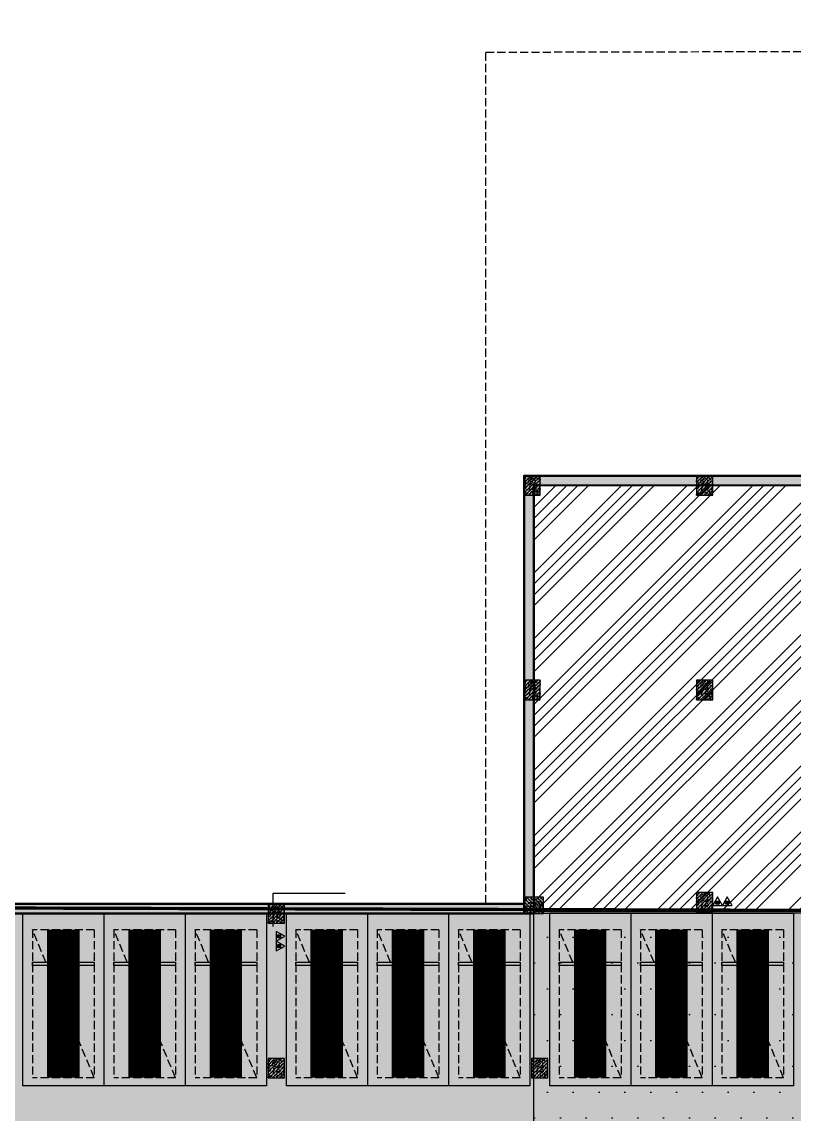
# Model space of a CAD drawing. Extents: x -1338203 to 1886333, y -530034 to 1031844.
# Drawn here: x 691862 to 715612, y 202812 to 236385 of the extents above; entities that cross this region are included whole.
import ezdxf

# ---------------------------------------------------------------- set-up
doc = ezdxf.new("R2010")
doc.units = 0
doc.header["$LTSCALE"] = 1000
doc.header["$MEASUREMENT"] = 0
doc.linetypes.add('A-001-主楼相对位置参照$0$DASH', pattern=[0.35, 0.25, -0.1])
doc.linetypes.add('A-001-平面B2$0$__DASH', pattern=[0.35, 0.25, -0.1])
for name, color, linetype in [('A-001-主楼相对位置参照$0$0G-SITE', 2, 'Continuous'), ('A-001-人防参照B1$0$PUB_HATCH', 8, 'Continuous'), ('A-001-平面参照B1$0$0A-ELEV-PATT', 8, 'Continuous'), ('A-001-平面参照B1$0$AUDIT_D_220531184525-2', 40, 'Continuous'), ('p-a-regular', 5, 'Continuous'), ('S001地下一墙柱$0$0S-CW-HATCH', 251, 'Continuous'), ('S001地下一墙柱$0$0S-CW-HATCH-UP', 251, 'Continuous'), ('S001地下一墙柱$0$S001地下一墙柱$0$0S-CC-LINE', 52, 'Continuous'), ('S001地下一墙柱$0$S001地下一墙柱$0$0S-CW-HATCH', 251, 'Continuous'), ('S001地下一墙柱$0$S001地下一墙柱$0$0S-CW-HATCH-UP', 251, 'Continuous'), ('负一层消火栓$0$0P-DIM-FH', 3, 'Continuous'), ('负一层消火栓$0$0P-EQUIP-FH', 7, 'Continuous')]:
    doc.layers.add(name, color=color, linetype=linetype)
doc.layers.add('p-a-regular-narrow', color=7, linetype='Continuous', true_color=0x9600ff)
doc.layers.add('p-a-wall', color=7, linetype='Continuous', lineweight=50)
doc.layers.add('p-h-walkable', color=7, linetype='Continuous', lineweight=70, true_color=0xf0f0f0)
pattern_1 = [(45, (-9296980.81, -620439.075), (-53.0330086, 53.0330086), []), (50, (-9296980.81, -620439.08), (215.1780548, -18.8256405), [22.5, -247.5]), (355, (-9296980.8, -620439.08), (-41.6254, 225.65764), [18, -198]), (100.4514, (-9296962.88, -620440.64), (173.5528145, 206.8318626), [19.122057, -210.3426336]), (46.1842, (-9296980.8, -620379.08), (320.1723146, -49.655704), [33.75, -371.25]), (96.6356, (-9296954.13, -620383.2), (280.398812, 292.235361), [28.683086, -315.5139]), (351.1842, (-9296980.8, -620379.08), (280.398584, 292.23558), [27, -297]), (21, (-9296950.81, -620394.08), (179.0721156, -120.7856672), [22.5, -247.5]), (326, (-9296950.8, -620394.08), (72.9945996, 217.5450135), [18, -198]), (71.4514, (-9296935.89, -620404.14), (252.0667886, 96.759149), [19.122057, -210.3426336]), (37.5, (-9296980.81, -620439.075), (3.6479566, 99.86815615), [0, -195.6, 0, -201, 0, -198.75]), (7.5, (-9296980.81, -620439.08), (78.9208612, 118.3235136), [0, -114.6, 0, -191.1, 0, -75.75]), (327.5, (-9297047.71, -620439.075), (160.14673085, -6.7664615), [0, -75, 0, -234, 0, -310.5]), (317.5, (-9297077.71, -620439.08), (174.9558508, 30.0314947), [0, -97.5, 0, -155.4, 0, -220.5])]

# ---------------------------------------------------------------- blocks, each defined once
blk = doc.blocks.new('A-001-平面参照B1')
at = {"layer": 'A-001-平面参照B1$0$0A-ELEV-PATT'}
h = blk.add_hatch(dxfattribs=at)
h.set_pattern_fill('DOTS', color=256, scale=500)
h.set_pattern_definition([(0, (-766365.4, -306889.1), (396.875, 793.75), [0, -793.75])])
edge = h.paths.add_edge_path()
edge.add_line((-50226, -116800), (-54206, -116799))
edge.add_line((-54206, -116799), (-54209, -114010))
edge.add_line((-54209, -114010), (-54209, -114010))
edge.add_line((-54209, -114010), (-58760, -114010))
edge.add_line((-58760, -114010), (-58759, -97910))
edge.add_line((-58759, -97910), (-34009, -97860))
edge.add_line((-34009, -97860), (-34009, -116600))
edge.add_line((-34009, -116600), (-42629, -116600))
edge.add_line((-42629, -116600), (-42629, -108960))
edge.add_line((-42629, -108960), (-50229, -111040))
edge.add_line((-50229, -111040), (-50229, -114210))
edge.add_line((-50229, -114210), (-50229, -111040))
at = {"layer": 'A-001-平面参照B1$0$AUDIT_D_220531184525-2'}
for points in [[(-50226, -116750), (-54206, -116749), (-54209, -114010), (-58760, -114010), (-58759, -97910), (-34009, -97860), (-34009, -114210), (-34009, -114210), (-34009, -116600), (-42629, -116600), (-42629, -108960), (-50229, -111040), (-50229, -114210), (-50229, -111040)], [(-50226, -116750), (-54206, -116749), (-54209, -114010), (-58760, -114010), (-58759, -97910), (-34009, -97860), (-34009, -114210), (-34009, -114210), (-34009, -116600), (-38409, -116600), (-38409, -116750), (-42559, -116750), (-42559, -116600), (-42629, -116600), (-42629, -108960), (-50229, -111040), (-50229, -114210), (-50229, -111040)]]:
    blk.add_lwpolyline(points, dxfattribs=at)
blk = doc.blocks.new('A-001-人防参照B1')
at = {"layer": 'A-001-人防参照B1$0$PUB_HATCH'}
h = blk.add_hatch(dxfattribs=at)
h.set_pattern_fill('ANSI34', color=256, scale=150)
h.set_pattern_definition([(45, (-766365.4, -306889.1), (-1010.2788, 1010.2788), []), (45, (-766028.6, -306889.1), (-1010.2788, 1010.2788), []), (45, (-765691.8, -306889.1), (-1010.2788, 1010.2788), []), (45, (-765355.1, -306889.1), (-1010.2788, 1010.2788), [])])
h.paths.add_polyline_path([(-39560, -97860), (-58759, -97860), (-58759, -84753), (-41560, -84753), (-41560, -86453), (-39560, -86453)])
blk.add_lwpolyline([(-39560, -97860), (-58759, -97860), (-58759, -84753), (-41560, -84753), (-41560, -86453), (-39560, -86453)], close=True, dxfattribs=at)
blk = doc.blocks.new('负一层消火栓$0$$TwtSys$00000546')
h = blk.add_hatch()
h.set_pattern_fill('ANSI31', color=256, scale=200, style=0)
h.set_pattern_definition([(45, (-38543.802, -6670.83), (-17.67767, 17.67767), [])])
h.paths.add_polyline_path([(-65, 174), (65, 174), (65, 44), (-65, 44)])
for points in [[(0, 344), (-198, 0), (198, 0)], [(-65, 174), (65, 174), (65, 44), (-65, 44)]]:
    blk.add_lwpolyline(points, close=True)
blk = doc.blocks.new('负一层消火栓')
at = {"layer": '负一层消火栓$0$0P-DIM-FH'}
for p, q in [((-66779, -98310, 800), (-66779, -97287, 800)), ((-66779, -97287, 800), (-64564, -97287, 800))]:
    blk.add_line(p, q, dxfattribs=at)
at = {"layer": '负一层消火栓$0$0P-EQUIP-FH', "xscale": 0.75, "yscale": 0.75, "zscale": 0.75}
for p in [(-53111, -97660), (-52813, -97660)]:
    blk.add_blockref('负一层消火栓$0$$TwtSys$00000546', p, dxfattribs=at)
at = {"layer": '负一层消火栓$0$0P-EQUIP-FH', "xscale": 0.75, "yscale": 0.75, "zscale": 0.75, "rotation": 270}
for p in [(-66679, -98611, 800), (-66679, -98909, 800)]:
    blk.add_blockref('负一层消火栓$0$$TwtSys$00000546', p, dxfattribs=at)
blk = doc.blocks.new('A-001-主楼相对位置参照')
at = {"layer": 'A-001-主楼相对位置参照$0$0G-SITE', "linetype": 'A-001-主楼相对位置参照$0$DASH'}
blk.add_lwpolyline([(-110774, -71476), (-110774, -97598), (-60233, -97598), (-60233, -71436), (-28181, -71359), (-28181, -39250), (-59195, -34274), (-59199, -4282), (-94668, -4272), (-94605, -34368), (-126089, -33751), (-126089, -71447), (-110774, -71476)], dxfattribs=at)

msp = doc.modelspace()

# ---------------------------------------------------------------- hatches: boundary and pattern name
at = {"layer": 'p-h-walkable', "ltscale": 0.002}
h = msp.add_hatch(color=256, dxfattribs=at)
h.dxf.hatch_style = 1
h.paths.add_polyline_path([(633826.6, 244460.7), (640276.6, 244575.6), (640576.6, 234544.8), (645576.7, 234544.6), (645576.7, 209278.9), (732355.9, 209029), (732355.1, 235229.9), (738506.7, 235229.9), (738506.6, 268838.9), (732734.3, 268838.9), (732734.3, 272898.9), (711963.1, 272898.9), (711963.1, 278984.7), (717256.7, 278984.7), (717256.7, 284049), (733571.6, 284135.6), (733996.6, 290449.1), (739216.6, 290449.1), (739766.6, 284299.1), (754626.6, 284299.1), (755296.6, 290449.1), (760516.6, 290449.1), (760816.6, 283049.1), (760816.3, 275879.2), (775122.6, 275879.2), (776006.6, 274138.9), (776006.6, 259429.1), (778716.6, 259429.1), (778716.6, 238849.1), (783416.6, 238849.1), (783416.6, 237229.1), (782066.6, 237229.1), (782066.6, 234429.1), (779546.6, 234429.1), (779546.6, 237129.1), (773916.6, 237129.1), (773916.6, 243229.1), (764306.6, 243225.6), (764306.6, 236639.1), (760766.6, 236639.1), (760766.6, 234429.1), (758246.6, 234429.1), (758246.6, 238649.1), (762116.6, 238649.1), (762116.6, 243225.6), (748656.6, 243225.6), (748756.3, 207529.1), (800106.6, 207528.9), (800206.7, 201639.7), (812908.2, 202239.1), (812576.6, 180449.3), (744206, 180449.3), (744206, 173439), (728556.7, 173439), (728556.6, 122289.1), (746356.6, 122289.1), (750916.6, 132325.6), (842896.6, 132325.6), (843211.6, 121345.6), (839116.6, 121345.6), (839116.6, 93449.1), (864906.6, 93449.1), (864906.6, 79694), (875856.6, 74929.1), (875856.6, 65749.1), (834560.6, 65749.1), (839142.9, 28436.3), (869465.5, 32160.2), (871163.4, 18334), (873704.3, 18646.1), (877328.9, 5540.2), (761876.2, -8638.5), (761133.2, 2082.3), (764950.9, 5291.5), (763253.1, 19116.3), (799242.7, 23536.1), (793807.6, 65749.1), (750756.6, 65749.1), (751556.6, 81645.6), (636016.6, 81645.6), (636016.6, 96345.6), (629416.6, 96345.6), (629416.6, 118203.2), (622306.6, 118203.2), (622286.6, 139083.2), (644406.6, 137003.2), (644406.6, 129968.2), (656656.6, 129968.2), (656406.6, 138083.2), (712156.6, 138083.2), (711856.6, 184449.1), (581811.6, 184349.1), (581826.6, 197199.1), (585876.6, 197449.1), (585976.6, 209279), (629226.6, 209578.9), (628926.8, 236145.4), (633826.6, 236145.6)])
at = {"layer": 'S001地下一墙柱$0$0S-CW-HATCH'}
h = msp.add_hatch(color=256, dxfattribs=at)
h.dxf.hatch_style = 1
h.paths.add_polyline_path([(642776.7, 286349), (643026.7, 286349), (643026.7, 281948.9), (640276.7, 281948.9), (640276.7, 234544.6), (645576.7, 234544.6), (645576.7, 228894.7), (655591.4, 228894.7), (655591.4, 209279.1), (707306, 209278.9), (707306, 208979.1), (643236.6, 208979.1), (643236.6, 209278.9), (655341.4, 209278.9), (655341.4, 228644.7), (645326.7, 228644.7), (645326.7, 234294.6), (640026.7, 234294.6), (640025.6, 282248.9), (642776.7, 282249)])
h = msp.add_hatch(color=256, dxfattribs=at)
h.dxf.hatch_style = 1
h.paths.add_polyline_path([(707306, 208979.1), (707305.9, 222435.9), (724156.6, 222436), (724156.6, 235529.6), (732356, 235529.6), (738206.7, 235529.7), (738206.7, 268588.8), (732484.3, 268588.8), (732484.3, 272648.9), (711663.1, 272648.9), (711663.1, 279234.7), (716956.6, 279234.7), (716956.7, 284349), (723956.6, 284349), (723956.6, 284049), (717256.7, 284049), (717256.7, 278984.7), (711963.1, 278984.7), (711963.1, 272898.9), (732734.3, 272898.9), (732734.3, 268838.9), (738506.6, 268838.9), (738506.7, 235229.9), (724456.6, 235229.9), (724456.6, 222146.8), (707605.9, 222135.9), (707605.9, 208979.1)])
at = {"layer": 'S001地下一墙柱$0$0S-CW-HATCH-UP'}
h = msp.add_hatch(dxfattribs=at)
h.set_pattern_fill('钢筋混凝土', color=256, scale=30)
h.set_pattern_definition(pattern_1)
h.paths.add_polyline_path([(642776.7, 286349), (643026.7, 286349), (643026.7, 281948.9), (640276.7, 281948.9), (640276.7, 234544.6), (645576.7, 234544.6), (645576.7, 228894.7), (655591.4, 228894.7), (655591.4, 209279.1), (707306, 209278.9), (707306, 208979.1), (643236.6, 208979.1), (643236.6, 209278.9), (655341.4, 209278.9), (655341.4, 228644.7), (645326.7, 228644.7), (645326.7, 234294.6), (640026.7, 234294.6), (640025.6, 282248.9), (642776.7, 282249)])
h = msp.add_hatch(dxfattribs=at)
h.set_pattern_fill('钢筋混凝土', color=256, scale=30)
h.set_pattern_definition(pattern_1)
h.paths.add_polyline_path([(707306, 208979.1), (707305.9, 222435.9), (724156.6, 222436), (724156.6, 235529.6), (732356, 235529.6), (738206.7, 235529.7), (738206.7, 268588.8), (732484.3, 268588.8), (732484.3, 272648.9), (711663.1, 272648.9), (711663.1, 279234.7), (716956.6, 279234.7), (716956.7, 284349), (723956.6, 284349), (723956.6, 284049), (717256.7, 284049), (717256.7, 278984.7), (711963.1, 278984.7), (711963.1, 272898.9), (732734.3, 272898.9), (732734.3, 268838.9), (738506.6, 268838.9), (738506.7, 235229.9), (724456.6, 235229.9), (724456.6, 222146.8), (707605.9, 222135.9), (707605.9, 208979.1)])
at = {"layer": 'S001地下一墙柱$0$S001地下一墙柱$0$0S-CW-HATCH'}
h = msp.add_hatch(color=256, dxfattribs=at)
h.dxf.hatch_style = 1
h.paths.add_polyline_path([(707805.9, 222435.9), (707305.9, 222435.9), (707305.9, 221835.9), (707805.9, 221835.9)])
h = msp.add_hatch(color=256, dxfattribs=at)
h.dxf.hatch_style = 1
h.paths.add_polyline_path([(713106.9, 222435.9), (712606.9, 222435.9), (712606.9, 221835.9), (713106.9, 221835.9)])
h = msp.add_hatch(color=256, dxfattribs=at)
h.dxf.hatch_style = 1
h.paths.add_polyline_path([(707805.9, 216148.7), (707305.9, 216148.7), (707305.9, 215548.7), (707805.9, 215548.7)])
h = msp.add_hatch(color=256, dxfattribs=at)
h.dxf.hatch_style = 1
h.paths.add_polyline_path([(713106.9, 216148.7), (712606.9, 216148.7), (712606.9, 215548.7), (713106.9, 215548.7)])
h = msp.add_hatch(color=256, dxfattribs=at)
h.dxf.hatch_style = 1
h.paths.add_polyline_path([(713106.9, 209628.7), (712606.9, 209628.7), (712606.9, 209028.7), (713106.9, 209028.7)])
h = msp.add_hatch(color=256, dxfattribs=at)
h.dxf.hatch_style = 1
h.paths.add_polyline_path([(699936.6, 209279), (699436.6, 209279), (699436.6, 208679), (699936.6, 208679)])
h = msp.add_hatch(color=256, dxfattribs=at)
h.dxf.hatch_style = 1
h.paths.add_polyline_path([(707906, 208979.1), (707906, 209479.1), (707306, 209479.1), (707306, 208979.1)])
h = msp.add_hatch(color=256, dxfattribs=at)
h.dxf.hatch_style = 1
h.paths.add_polyline_path([(699936.6, 204526.2), (699436.6, 204526.2), (699436.6, 203926.2), (699936.6, 203926.2)])
h = msp.add_hatch(color=256, dxfattribs=at)
h.dxf.hatch_style = 1
h.paths.add_polyline_path([(708036.6, 204526.2), (707536.6, 204526.2), (707536.6, 203926.2), (708036.6, 203926.2)])
at = {"layer": 'S001地下一墙柱$0$S001地下一墙柱$0$0S-CW-HATCH-UP'}
h = msp.add_hatch(dxfattribs=at)
h.set_pattern_fill('钢筋混凝土', color=256, scale=30)
h.set_pattern_definition([(45, (740116.674, 231387.59), (-53.03301, 53.03301), []), (50, (740116.67, 231387.59), (215.1781, -18.8256), [22.5, -247.5]), (355, (740116.67, 231387.6), (-41.6254, 225.6576), [18, -198]), (100.4514, (740134.6, 231386.02), (173.5528, 206.8319), [19.122, -210.3426]), (46.1842, (740116.67, 231447.6), (320.1723, -49.6557), [33.75, -371.25]), (96.6356, (740143.36, 231443.45), (280.3988, 292.2354), [28.683, -315.514]), (351.1842, (740116.67, 231447.6), (280.3986, 292.2356), [27, -297]), (21, (740146.67, 231432.59), (179.0721, -120.7857), [22.5, -247.5]), (326, (740146.67, 231432.6), (72.9946, 217.545), [18, -198]), (71.4514, (740161.6, 231422.52), (252.0668, 96.7591), [19.122, -210.3426]), (37.5, (740116.674, 231387.59), (3.64796, 99.86816), [0, -195.6, 0, -201, 0, -198.75]), (7.5, (740116.67, 231387.59), (78.92086, 118.3235), [0, -114.6, 0, -191.1, 0, -75.75]), (327.5, (740049.774, 231387.59), (160.14673, -6.76646), [0, -75, 0, -234, 0, -310.5]), (317.5, (740019.77, 231387.59), (174.95585, 30.0315), [0, -97.5, 0, -155.4, 0, -220.5])])
h.paths.add_polyline_path([(707805.9, 222435.9), (707305.9, 222435.9), (707305.9, 221835.9), (707805.9, 221835.9)])
h = msp.add_hatch(dxfattribs=at)
h.set_pattern_fill('钢筋混凝土', color=256, scale=30)
h.set_pattern_definition([(45, (745417.674, 231387.59), (-53.03301, 53.03301), []), (50, (745417.67, 231387.59), (215.1781, -18.8256), [22.5, -247.5]), (355, (745417.67, 231387.6), (-41.6254, 225.6576), [18, -198]), (100.4514, (745435.6, 231386.02), (173.5528, 206.8319), [19.122, -210.3426]), (46.1842, (745417.67, 231447.6), (320.1723, -49.6557), [33.75, -371.25]), (96.6356, (745444.36, 231443.45), (280.3988, 292.2354), [28.683, -315.514]), (351.1842, (745417.67, 231447.6), (280.3986, 292.2356), [27, -297]), (21, (745447.67, 231432.59), (179.0721, -120.7857), [22.5, -247.5]), (326, (745447.67, 231432.6), (72.9946, 217.545), [18, -198]), (71.4514, (745462.6, 231422.52), (252.0668, 96.7591), [19.122, -210.3426]), (37.5, (745417.674, 231387.59), (3.64796, 99.86816), [0, -195.6, 0, -201, 0, -198.75]), (7.5, (745417.67, 231387.59), (78.92086, 118.3235), [0, -114.6, 0, -191.1, 0, -75.75]), (327.5, (745350.774, 231387.59), (160.14673, -6.76646), [0, -75, 0, -234, 0, -310.5]), (317.5, (745320.77, 231387.59), (174.95585, 30.0315), [0, -97.5, 0, -155.4, 0, -220.5])])
h.paths.add_polyline_path([(713106.9, 222435.9), (712606.9, 222435.9), (712606.9, 221835.9), (713106.9, 221835.9)])
h = msp.add_hatch(dxfattribs=at)
h.set_pattern_fill('钢筋混凝土', color=256, scale=30)
h.set_pattern_definition([(45, (740116.674, 225100.4), (-53.03301, 53.03301), []), (50, (740116.67, 225100.4), (215.1781, -18.8256), [22.5, -247.5]), (355, (740116.67, 225100.4), (-41.6254, 225.6576), [18, -198]), (100.4514, (740134.6, 225098.83), (173.5528, 206.8319), [19.122, -210.3426]), (46.1842, (740116.67, 225160.4), (320.1723, -49.6557), [33.75, -371.25]), (96.6356, (740143.36, 225156.26), (280.3988, 292.2354), [28.683, -315.514]), (351.1842, (740116.67, 225160.4), (280.3986, 292.2356), [27, -297]), (21, (740146.67, 225145.4), (179.0721, -120.7857), [22.5, -247.5]), (326, (740146.67, 225145.4), (72.9946, 217.545), [18, -198]), (71.4514, (740161.6, 225135.34), (252.0668, 96.7591), [19.122, -210.3426]), (37.5, (740116.674, 225100.4), (3.64796, 99.86816), [0, -195.6, 0, -201, 0, -198.75]), (7.5, (740116.67, 225100.4), (78.92086, 118.3235), [0, -114.6, 0, -191.1, 0, -75.75]), (327.5, (740049.774, 225100.4), (160.14673, -6.76646), [0, -75, 0, -234, 0, -310.5]), (317.5, (740019.77, 225100.4), (174.95585, 30.0315), [0, -97.5, 0, -155.4, 0, -220.5])])
h.paths.add_polyline_path([(707805.9, 216148.7), (707305.9, 216148.7), (707305.9, 215548.7), (707805.9, 215548.7)])
h = msp.add_hatch(dxfattribs=at)
h.set_pattern_fill('钢筋混凝土', color=256, scale=30)
h.set_pattern_definition([(45, (745417.674, 225100.4), (-53.03301, 53.03301), []), (50, (745417.67, 225100.4), (215.1781, -18.8256), [22.5, -247.5]), (355, (745417.67, 225100.4), (-41.6254, 225.6576), [18, -198]), (100.4514, (745435.6, 225098.83), (173.5528, 206.8319), [19.122, -210.3426]), (46.1842, (745417.67, 225160.4), (320.1723, -49.6557), [33.75, -371.25]), (96.6356, (745444.36, 225156.26), (280.3988, 292.2354), [28.683, -315.514]), (351.1842, (745417.67, 225160.4), (280.3986, 292.2356), [27, -297]), (21, (745447.67, 225145.4), (179.0721, -120.7857), [22.5, -247.5]), (326, (745447.67, 225145.4), (72.9946, 217.545), [18, -198]), (71.4514, (745462.6, 225135.34), (252.0668, 96.7591), [19.122, -210.3426]), (37.5, (745417.674, 225100.4), (3.64796, 99.86816), [0, -195.6, 0, -201, 0, -198.75]), (7.5, (745417.67, 225100.4), (78.92086, 118.3235), [0, -114.6, 0, -191.1, 0, -75.75]), (327.5, (745350.774, 225100.4), (160.14673, -6.76646), [0, -75, 0, -234, 0, -310.5]), (317.5, (745320.77, 225100.4), (174.95585, 30.0315), [0, -97.5, 0, -155.4, 0, -220.5])])
h.paths.add_polyline_path([(713106.9, 216148.7), (712606.9, 216148.7), (712606.9, 215548.7), (713106.9, 215548.7)])
h = msp.add_hatch(dxfattribs=at)
h.set_pattern_fill('钢筋混凝土', color=256, scale=30)
h.set_pattern_definition([(45, (745417.674, 218580.455), (-53.03301, 53.03301), []), (50, (745417.67, 218580.46), (215.1781, -18.8256), [22.5, -247.5]), (355, (745417.67, 218580.46), (-41.6254, 225.6576), [18, -198]), (100.4514, (745435.6, 218578.89), (173.5528, 206.8319), [19.122, -210.3426]), (46.1842, (745417.67, 218640.46), (320.1723, -49.6557), [33.75, -371.25]), (96.6356, (745444.36, 218636.32), (280.3988, 292.2354), [28.683, -315.514]), (351.1842, (745417.67, 218640.46), (280.3986, 292.2356), [27, -297]), (21, (745447.67, 218625.46), (179.0721, -120.7857), [22.5, -247.5]), (326, (745447.67, 218625.46), (72.9946, 217.545), [18, -198]), (71.4514, (745462.6, 218615.4), (252.0668, 96.7591), [19.122, -210.3426]), (37.5, (745417.674, 218580.455), (3.64796, 99.86816), [0, -195.6, 0, -201, 0, -198.75]), (7.5, (745417.67, 218580.46), (78.92086, 118.3235), [0, -114.6, 0, -191.1, 0, -75.75]), (327.5, (745350.774, 218580.455), (160.14673, -6.76646), [0, -75, 0, -234, 0, -310.5]), (317.5, (745320.77, 218580.46), (174.95585, 30.0315), [0, -97.5, 0, -155.4, 0, -220.5])])
h.paths.add_polyline_path([(713106.9, 209628.7), (712606.9, 209628.7), (712606.9, 209028.7), (713106.9, 209028.7)])
h = msp.add_hatch(dxfattribs=at)
h.set_pattern_fill('钢筋混凝土', color=256, scale=30)
h.set_pattern_definition([(45, (732247.33, 218230.78), (-53.03301, 53.03301), []), (50, (732247.33, 218230.78), (215.1781, -18.8256), [22.5, -247.5]), (355, (732247.33, 218230.78), (-41.6254, 225.6576), [18, -198]), (100.4514, (732265.26, 218229.2), (173.5528, 206.8319), [19.122, -210.3426]), (46.1842, (732247.33, 218290.78), (320.1723, -49.6557), [33.75, -371.25]), (96.6356, (732274, 218286.64), (280.3988, 292.2354), [28.683, -315.514]), (351.1842, (732247.33, 218290.78), (280.3986, 292.2356), [27, -297]), (21, (732277.33, 218275.78), (179.0721, -120.7857), [22.5, -247.5]), (326, (732277.33, 218275.78), (72.9946, 217.545), [18, -198]), (71.4514, (732292.25, 218265.71), (252.0668, 96.7591), [19.122, -210.3426]), (37.5, (732247.33, 218230.78), (3.64796, 99.86816), [0, -195.6, 0, -201, 0, -198.75]), (7.5, (732247.33, 218230.78), (78.92086, 118.3235), [0, -114.6, 0, -191.1, 0, -75.75]), (327.5, (732180.43, 218230.78), (160.14673, -6.76646), [0, -75, 0, -234, 0, -310.5]), (317.5, (732150.43, 218230.78), (174.95585, 30.0315), [0, -97.5, 0, -155.4, 0, -220.5])])
h.paths.add_polyline_path([(699936.6, 209279), (699436.6, 209279), (699436.6, 208679), (699936.6, 208679)])
h = msp.add_hatch(dxfattribs=at)
h.set_pattern_fill('钢筋混凝土', color=256, scale=30, angle=-90)
h.set_pattern_definition([(315, (716857.72, 176668.33), (53.03301, 53.03301), []), (320, (716857.72, 176668.33), (-18.8256, -215.1781), [22.5, -247.5]), (265, (716857.72, 176668.33), (225.6576, 41.6254), [18, -198]), (10.4514, (716856.15, 176650.4), (206.8319, -173.5528), [19.122, -210.3426]), (316.1842, (716917.72, 176668.33), (-49.6557, -320.1723), [33.75, -371.25]), (6.6356, (716913.58, 176641.65), (292.2354, -280.3988), [28.683, -315.514]), (261.1842, (716917.72, 176668.33), (292.2356, -280.3986), [27, -297]), (291, (716902.72, 176638.33), (-120.7857, -179.0721), [22.5, -247.5]), (236, (716902.72, 176638.33), (217.545, -72.9946), [18, -198]), (341.4514, (716892.65, 176623.4), (96.7591, -252.0668), [19.122, -210.3426]), (307.5, (716857.72, 176668.33), (99.86816, -3.64796), [0, -195.6, 0, -201, 0, -198.75]), (277.5, (716857.72, 176668.33), (118.3235, -78.92086), [0, -114.6, 0, -191.1, 0, -75.75]), (237.5, (716857.72, 176735.23), (-6.76646, -160.14673), [0, -75, 0, -234, 0, -310.5]), (227.5, (716857.72, 176765.23), (30.0315, -174.95585), [0, -97.5, 0, -155.4, 0, -220.5])])
h.paths.add_polyline_path([(707906, 208979.1), (707906, 209479.1), (707306, 209479.1), (707306, 208979.1)])
h = msp.add_hatch(dxfattribs=at)
h.set_pattern_fill('钢筋混凝土', color=256, scale=30)
h.set_pattern_definition([(45, (732247.33, 213477.91), (-53.03301, 53.03301), []), (50, (732247.33, 213477.91), (215.1781, -18.8256), [22.5, -247.5]), (355, (732247.33, 213477.91), (-41.6254, 225.6576), [18, -198]), (100.4514, (732265.26, 213476.34), (173.5528, 206.8319), [19.122, -210.3426]), (46.1842, (732247.33, 213537.9), (320.1723, -49.6557), [33.75, -371.25]), (96.6356, (732274, 213533.77), (280.3988, 292.2354), [28.683, -315.514]), (351.1842, (732247.33, 213537.9), (280.3986, 292.2356), [27, -297]), (21, (732277.33, 213522.91), (179.0721, -120.7857), [22.5, -247.5]), (326, (732277.33, 213522.91), (72.9946, 217.545), [18, -198]), (71.4514, (732292.25, 213512.85), (252.0668, 96.7591), [19.122, -210.3426]), (37.5, (732247.33, 213477.91), (3.64796, 99.86816), [0, -195.6, 0, -201, 0, -198.75]), (7.5, (732247.33, 213477.91), (78.92086, 118.3235), [0, -114.6, 0, -191.1, 0, -75.75]), (327.5, (732180.43, 213477.91), (160.14673, -6.76646), [0, -75, 0, -234, 0, -310.5]), (317.5, (732150.43, 213477.91), (174.95585, 30.0315), [0, -97.5, 0, -155.4, 0, -220.5])])
h.paths.add_polyline_path([(699936.6, 204526.2), (699436.6, 204526.2), (699436.6, 203926.2), (699936.6, 203926.2)])
h = msp.add_hatch(dxfattribs=at)
h.set_pattern_fill('钢筋混凝土', color=256, scale=30)
h.set_pattern_definition([(45, (740347.33, 213477.91), (-53.03301, 53.03301), []), (50, (740347.33, 213477.91), (215.1781, -18.8256), [22.5, -247.5]), (355, (740347.33, 213477.91), (-41.6254, 225.6576), [18, -198]), (100.4514, (740365.26, 213476.34), (173.5528, 206.8319), [19.122, -210.3426]), (46.1842, (740347.33, 213537.9), (320.1723, -49.6557), [33.75, -371.25]), (96.6356, (740374, 213533.77), (280.3988, 292.2354), [28.683, -315.514]), (351.1842, (740347.33, 213537.9), (280.3986, 292.2356), [27, -297]), (21, (740377.33, 213522.91), (179.0721, -120.7857), [22.5, -247.5]), (326, (740377.33, 213522.91), (72.9946, 217.545), [18, -198]), (71.4514, (740392.25, 213512.85), (252.0668, 96.7591), [19.122, -210.3426]), (37.5, (740347.33, 213477.91), (3.64796, 99.86816), [0, -195.6, 0, -201, 0, -198.75]), (7.5, (740347.33, 213477.91), (78.92086, 118.3235), [0, -114.6, 0, -191.1, 0, -75.75]), (327.5, (740280.43, 213477.91), (160.14673, -6.76646), [0, -75, 0, -234, 0, -310.5]), (317.5, (740250.43, 213477.91), (174.95585, 30.0315), [0, -97.5, 0, -155.4, 0, -220.5])])
h.paths.add_polyline_path([(708036.6, 204526.2), (707536.6, 204526.2), (707536.6, 203926.2), (708036.6, 203926.2)])

# ---------------------------------------------------------------- linework, layer by layer
for p, q in [((691887, 208979.1), (691887, 203679.1)), ((694387, 208979.1), (691887, 208979.1)), ((694387, 208979.1), (694387, 203679.1)), ((694387, 208978.9), (694387, 203678.9)), ((696887, 208978.9), (694387, 208978.9)), ((696887, 208979.1), (696887, 203679.1)), ((699387, 208979.1), (696887, 208979.1)), ((696887, 208978.9), (696887, 203678.9)), ((699387, 208979.1), (699387, 203679.1)), ((699987, 208979.1), (699987, 203679.1)), ((702487, 208979.1), (699987, 208979.1)), ((702487, 208979.1), (702487, 203679.1)), ((702487, 208978.9), (702487, 203678.9)), ((704987, 208978.9), (702487, 208978.9)), ((704987, 208979.1), (704987, 203679.1)), ((707487, 208979.1), (704987, 208979.1)), ((704987, 208978.9), (704987, 203678.9)), ((707487, 208979.1), (707487, 203679.1)), ((708087, 208979.1), (708087, 203679.1)), ((710587, 208979.1), (708087, 208979.1)), ((710587, 208979.1), (710587, 203679.1)), ((710587, 208978.9), (710587, 203678.9)), ((713087, 208978.9), (710587, 208978.9)), ((713087, 208979.1), (713087, 203679.1)), ((715587, 208979.1), (713087, 208979.1)), ((713087, 208978.9), (713087, 203678.9)), ((715587, 208979.1), (715587, 203679.1)), ((694387, 203679.1), (691887, 203679.1)), ((696887, 203678.9), (694387, 203678.9)), ((699387, 203679.1), (696887, 203679.1)), ((702487, 203679.1), (699987, 203679.1)), ((704987, 203678.9), (702487, 203678.9)), ((707487, 203679.1), (704987, 203679.1)), ((710587, 203679.1), (708087, 203679.1)), ((713087, 203678.9), (710587, 203678.9)), ((715587, 203679.1), (713087, 203679.1))]:
    msp.add_line(p, q)
at = {"linetype": 'A-001-平面B2$0$__DASH'}
for p, q in [((694087, 208479.1), (692187, 208479.1)), ((692187, 208479.1), (692187, 203929.1)), ((694087, 208479.1), (694087, 203929.1)), ((696587, 208478.9), (694687, 208478.9)), ((694687, 208478.9), (694687, 203928.9)), ((696587, 208478.9), (696587, 203928.9)), ((699087, 208479.1), (697187, 208479.1)), ((697187, 208479.1), (697187, 203929.1)), ((699087, 208479.1), (699087, 203929.1)), ((702187, 208479.1), (700287, 208479.1)), ((700287, 208479.1), (700287, 203929.1)), ((702187, 208479.1), (702187, 203929.1)), ((704687, 208478.9), (702787, 208478.9)), ((702787, 208478.9), (702787, 203928.9)), ((704687, 208478.9), (704687, 203928.9)), ((707187, 208479.1), (705287, 208479.1)), ((705287, 208479.1), (705287, 203929.1)), ((707187, 208479.1), (707187, 203929.1)), ((710287, 208479.1), (708387, 208479.1)), ((708387, 208479.1), (708387, 203929.1)), ((710287, 208479.1), (710287, 203929.1)), ((712787, 208478.9), (710887, 208478.9)), ((710887, 208478.9), (710887, 203928.9)), ((712787, 208478.9), (712787, 203928.9)), ((715287, 208479.1), (713387, 208479.1)), ((713387, 208479.1), (713387, 203929.1)), ((715287, 208479.1), (715287, 203929.1)), ((694087, 203929.1), (692187, 203929.1)), ((696587, 203928.9), (694687, 203928.9)), ((699087, 203929.1), (697187, 203929.1)), ((702187, 203929.1), (700287, 203929.1)), ((704687, 203928.9), (702787, 203928.9)), ((707187, 203929.1), (705287, 203929.1)), ((710287, 203929.1), (708387, 203929.1)), ((712787, 203928.9), (710887, 203928.9)), ((715287, 203929.1), (713387, 203929.1))]:
    msp.add_line(p, q, dxfattribs=at)
for points in [[(694087, 203929.1), (692187, 208479.1)], [(696587, 203928.9), (694687, 208478.9)], [(699087, 203929.1), (697187, 208479.1)], [(702187, 203929.1), (700287, 208479.1)], [(704687, 203928.9), (702787, 208478.9)], [(707187, 203929.1), (705287, 208479.1)], [(710287, 203929.1), (708387, 208479.1)], [(712787, 203928.9), (710887, 208478.9)], [(715287, 203929.1), (713387, 208479.1)]]:
    msp.add_lwpolyline(points, dxfattribs=at)
for points in [[(692187, 207479.1), (694087, 207479.1), (694087, 207379.1), (692187, 207379.1)], [(694687, 207478.9), (696587, 207478.9), (696587, 207378.9), (694687, 207378.9)], [(697187, 207479.1), (699087, 207479.1), (699087, 207379.1), (697187, 207379.1)], [(700287, 207479.1), (702187, 207479.1), (702187, 207379.1), (700287, 207379.1)], [(702787, 207478.9), (704687, 207478.9), (704687, 207378.9), (702787, 207378.9)], [(705287, 207479.1), (707187, 207479.1), (707187, 207379.1), (705287, 207379.1)], [(708387, 207479.1), (710287, 207479.1), (710287, 207379.1), (708387, 207379.1)], [(710887, 207478.9), (712787, 207478.9), (712787, 207378.9), (710887, 207378.9)], [(713387, 207479.1), (715287, 207479.1), (715287, 207379.1), (713387, 207379.1)]]:
    msp.add_lwpolyline(points, close=True)
at = {"layer": 'p-a-regular', "ltscale": 0.002, "const_width": 1000}
for points in [[(693137, 208479.1), (693137, 203929.1)], [(698137, 208479.1), (698137, 203929.1)], [(701237, 208479.1), (701237, 203929.1)], [(706237, 208479.1), (706237, 203929.1)], [(709337, 208479.1), (709337, 203929.1)], [(714337, 208479.1), (714337, 203929.1)]]:
    msp.add_lwpolyline(points, dxfattribs=at)
at = {"layer": 'p-a-regular-narrow', "ltscale": 0.002, "const_width": 1000}
for points in [[(695637, 208478.9), (695637, 203928.9)], [(703737, 208478.9), (703737, 203928.9)], [(711837, 208478.9), (711837, 203928.9)]]:
    msp.add_lwpolyline(points, dxfattribs=at)
at = {"layer": 'p-a-wall', "elevation": 0, "flags": 128}
msp.add_lwpolyline([(642776.7, 286349), (643026.7, 286349), (643026.7, 281948.9), (640276.7, 281948.9), (640276.7, 234544.6), (645576.7, 234544.6), (645576.7, 228894.7), (655591.4, 228894.7), (655591.4, 209279.1), (707306, 209278.9), (707306, 208979.1), (643236.6, 208979.1), (643236.6, 209278.9), (655341.4, 209278.9), (655341.4, 228644.7), (645326.7, 228644.7), (645326.7, 234294.6), (640026.7, 234294.6), (640025.6, 282248.9), (642776.7, 282249)], close=True, dxfattribs=at)
msp.add_lwpolyline([(738506.6, 268838.9), (738506.7, 235229.9), (738506.7, 235229.9), (738506.7, 235229.9), (724456.6, 235229.9), (724456.6, 222146.8), (707605.9, 222135.9), (707605.9, 208979.1), (707306, 208979.1), (707305.9, 222435.9), (724156.6, 222436), (724156.6, 235529.6), (732356, 235529.6), (738206.7, 235529.7), (738206.7, 235529.7), (738206.7, 268588.8)], dxfattribs=at)
at = {"layer": 'p-h-walkable', "ltscale": 0.002, "const_width": 100}
msp.add_lwpolyline([(645576.7, 209278.9), (732355.9, 209029), (732355.1, 235229.9), (738506.7, 235229.9), (738506.6, 268838.9)], dxfattribs=at)
at = {"layer": 'S001地下一墙柱$0$S001地下一墙柱$0$0S-CC-LINE'}
for points in [[(707805.9, 222435.9), (707305.9, 222435.9), (707305.9, 221835.9), (707805.9, 221835.9)], [(713106.9, 222435.9), (712606.9, 222435.9), (712606.9, 221835.9), (713106.9, 221835.9)], [(707805.9, 216148.7), (707305.9, 216148.7), (707305.9, 215548.7), (707805.9, 215548.7)], [(713106.9, 216148.7), (712606.9, 216148.7), (712606.9, 215548.7), (713106.9, 215548.7)], [(713106.9, 209628.7), (712606.9, 209628.7), (712606.9, 209028.7), (713106.9, 209028.7)], [(699936.6, 209279), (699436.6, 209279), (699436.6, 208679), (699936.6, 208679)], [(699936.6, 204526.2), (699436.6, 204526.2), (699436.6, 203926.2), (699936.6, 203926.2)], [(708036.6, 204526.2), (707536.6, 204526.2), (707536.6, 203926.2), (708036.6, 203926.2)]]:
    msp.add_lwpolyline(points, close=True, dxfattribs=at)
at = {"layer": 'S001地下一墙柱$0$S001地下一墙柱$0$0S-CC-LINE', "elevation": 0}
msp.add_lwpolyline([(707906, 208979.1), (707906, 209479.1), (707306, 209479.1), (707306, 208979.1)], close=True, dxfattribs=at)

# ---------------------------------------------------------------- block references
for name in ['A-001-平面参照B1', 'A-001-人防参照B1']:
    msp.add_blockref(name, (766365.4, 306889.1))
at = {"ltscale": 0.002}
for name in ['A-001-主楼相对位置参照', '负一层消火栓']:
    msp.add_blockref(name, (766365.4, 306889.1), dxfattribs=at)

doc.saveas('drawing.dxf')
